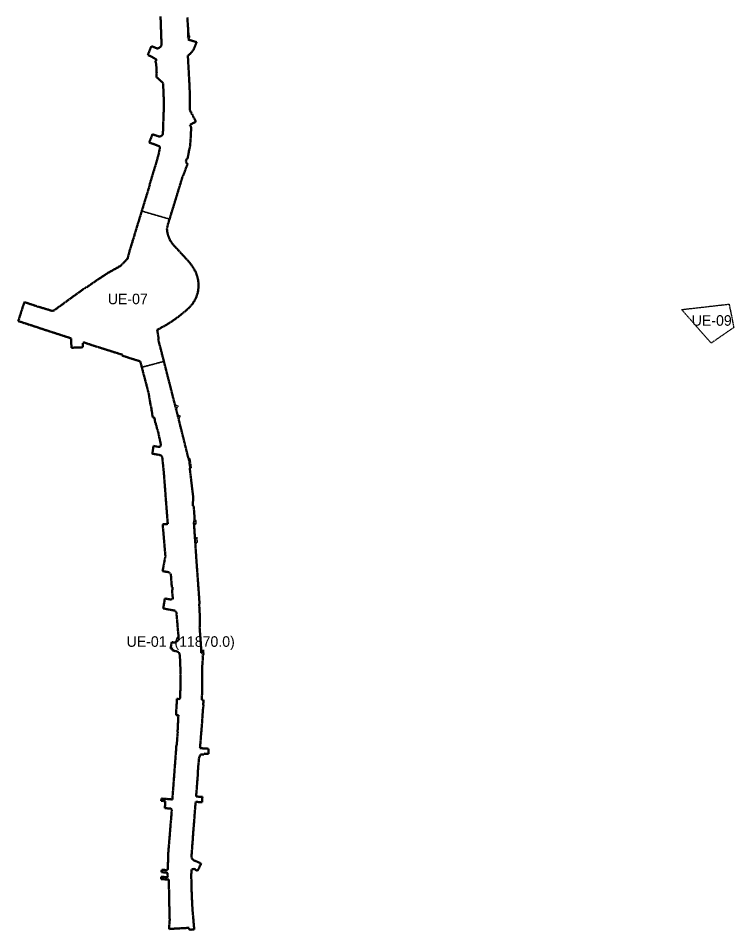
# Model space of a CAD drawing. Header units: metres. Extents: x 105146 to 106368, y 111783 to 118132.
# Drawn here: x 105146 to 106368, y 111783 to 113339 of the extents above; entities that cross this region are included whole.
import ezdxf
from ezdxf.enums import TextEntityAlignment as Align

# ---------------------------------------------------------------- set-up
doc = ezdxf.new("R2010")
doc.units = ezdxf.units.M
doc.linetypes.add('DASHED', pattern=[1.524, 1.27, -0.254])
for name, color, linetype, lineweight in [('00-BASE-LIMITE', 7, 'DASHED', 50), ('00-BASE-UE', 42, 'DASHED', 25), ('40-ROT-UE', 7, 'CONTINUOUS', 25)]:
    doc.layers.add(name, color=color, linetype=linetype, lineweight=lineweight)

msp = doc.modelspace()

# ---------------------------------------------------------------- linework, layer by layer
at = {"layer": '00-BASE-LIMITE'}
msp.add_lwpolyline([(105434.8, 113340.4), (105435, 113335.1), (105435.6, 113329.8), (105435.9, 113324.6), (105436.6, 113314.6), (105436.7, 113308.9), (105438.3, 113308.2), (105436.2, 113302.6), (105450.7, 113298.5), (105447, 113289.2), (105445.1, 113285.3), (105442.6, 113281.6), (105439.7, 113278.4), (105436.3, 113275.6), (105435.7, 113275.3), (105436, 113270.4), (105438.5, 113225.1), (105439.1, 113211), (105439.2, 113196.8), (105439, 113182.6), (105442, 113177.2), (105441.4, 113175.8), (105442.9, 113175.3), (105444.6, 113172.2), (105444.8, 113171.5), (105446.9, 113167.6), (105448.1, 113165.3), (105448.2, 113165.4), (105449.5, 113162.7), (105445.2, 113160.4), (105441.4, 113158.2), (105439.3, 113157), (105441.1, 113153.8), (105441.3, 113152.4), (105441.2, 113149), (105440.9, 113140.2), (105440.3, 113132.6), (105439.5, 113121.2), (105437.9, 113113.7), (105435.4, 113100.1), (105434.1, 113099.2), (105432.1, 113094.9), (105433.5, 113092.3), (105435.2, 113089.9), (105434, 113087), (105430.9, 113079.1), (105426.6, 113068.5), (105407.1, 113004.7), (105401.4, 112986.5), (105400, 112979.8), (105400.4, 112975.3), (105401.9, 112968.7), (105404.4, 112962.4), (105405.7, 112960), (105406.6, 112958.4), (105408.2, 112955.9), (105410.5, 112953), (105412, 112951.2), (105414.7, 112948.4), (105417.1, 112945.7), (105419.8, 112942.9), (105421.8, 112940.6), (105423.6, 112938.7), (105425.6, 112936.5), (105427.9, 112934), (105429.5, 112932.3), (105431.4, 112930.2), (105433.3, 112928.1), (105434.8, 112926.5), (105436.7, 112924.4), (105438.6, 112922.1), (105439.9, 112920.5), (105441.2, 112918.7), (105442.5, 112916.8), (105444, 112914.6), (105445.4, 112912.3), (105446.3, 112910.8), (105447.3, 112909.2), (105448.7, 112906.7), (105449.8, 112903.9), (105450.9, 112900.9), (105452, 112897.5), (105452.8, 112894.6), (105453.3, 112891.9), (105453.6, 112889.7), (105453.8, 112887.6), (105454, 112885.1), (105454, 112882.4), (105453.9, 112879.4), (105453.6, 112876.5), (105453.1, 112873.6), (105452.5, 112870.7), (105451.7, 112867.6), (105450.3, 112863.9), (105449.3, 112861.4), (105448.5, 112859.6), (105446.9, 112856.7), (105445.6, 112854.6), (105443.7, 112851.8), (105442, 112849.6), (105440.2, 112847.5), (105438.1, 112845.3), (105434.9, 112842.3), (105428.5, 112836.8), (105422, 112831.5), (105417.7, 112828.3), (105413.2, 112825), (105408.2, 112821.6), (105403.9, 112818.9), (105399.2, 112816), (105395.2, 112813.7), (105390.5, 112811.1), (105388.8, 112810.2), (105386.9, 112809.2), (105384.6, 112808.1), (105383.4, 112807.5), (105384, 112803.9), (105385.7, 112793.2), (105385.8, 112792.4), (105385.3, 112789.9), (105390, 112772.3), (105391.2, 112767.6), (105393.7, 112757.9), (105396, 112748.8), (105398.6, 112738.5), (105402, 112725.1), (105406.2, 112709), (105408.5, 112699.7), (105412.3, 112684.6), (105413.5, 112680), (105420.2, 112654), (105420.9, 112650.6), (105424.8, 112635.3), (105427.4, 112625.1), (105428.6, 112620), (105431.3, 112609.4), (105432.6, 112604), (105434.1, 112598.2), (105434.4, 112596.2), (105434.9, 112594.7), (105436.2, 112589.6), (105436.4, 112589.6), (105436.6, 112588.2), (105437.1, 112588.2), (105437.2, 112587.6), (105437.3, 112587.3), (105438.4, 112580.7), (105438.7, 112578.7), (105439.9, 112571.3), (105439.3, 112571.1), (105439.1, 112570.3), (105439.3, 112568.8), (105439.4, 112567.3), (105441.4, 112550.5), (105442.9, 112537.7), (105444.9, 112522.6), (105444.2, 112507), (105444.6, 112506.7), (105445.1, 112506.3), (105445.4, 112505.8), (105445.7, 112505.3), (105445.8, 112504.7), (105447.3, 112485.1), (105446.1, 112477.7), (105450.6, 112410.6), (105451, 112405.5), (105451.6, 112397.4), (105452.3, 112386.3), (105453.3, 112374.2), (105454, 112363.9), (105454.8, 112352.8), (105455.2, 112347.4), (105455.7, 112340.1), (105455.7, 112339.6), (105455, 112339.2), (105456.3, 112317.4), (105455.9, 112306.9), (105455.9, 112300.3), (105455.7, 112300.3), (105457, 112283.7), (105457.9, 112271.1), (105458.7, 112261.7), (105458.4, 112255.4), (105458.4, 112255.5), (105459, 112255.2), (105460.6, 112258.6), (105461.7, 112261.2), (105462.3, 112253.8), (105460.6, 112250.2), (105461.4, 112249.9), (105461.2, 112246.6), (105460.9, 112239.6), (105460.3, 112233.8), (105460.2, 112228.9), (105460, 112224.5), (105460.1, 112219.5), (105460.2, 112209), (105460.2, 112205.3), (105460.2, 112201.6), (105460, 112193.1), (105459.9, 112185), (105459.7, 112179.9), (105459.6, 112175.5), (105460.8, 112175.6), (105462.4, 112175.6), (105462, 112167.4), (105462, 112167.2), (105462.3, 112167.1), (105462, 112162.1), (105462, 112162), (105461.7, 112162.1), (105461.3, 112156.2), (105460.4, 112143.8), (105460.2, 112140.7), (105460, 112137.6), (105459.6, 112131.3), (105459.3, 112128.2), (105459.1, 112125.1), (105458.5, 112118.8), (105457.1, 112101.5), (105456.8, 112097.7), (105456.4, 112093.4), (105456.4, 112093.3), (105462.8, 112092.9), (105471.2, 112092.3), (105471.1, 112090.5), (105470.7, 112083.5), (105463, 112084), (105462.9, 112082.2), (105457.6, 112082.6), (105455.7, 112078.5), (105454.9, 112076.9), (105454.5, 112073.6), (105453.7, 112064.4), (105453, 112055.7), (105452.9, 112054.4), (105452.6, 112046.1), (105451.2, 112028.4), (105450.8, 112023.4), (105450, 112013.3), (105449.8, 112011.5), (105449.8, 112010.8), (105454.9, 112010.4), (105456.4, 112010.3), (105456.5, 112010.3), (105459.4, 112010.1), (105460.6, 112010.1), (105460.4, 112008.1), (105460.2, 112003.1), (105460, 112001), (105456, 112001.2), (105454.4, 112001.3), (105449.1, 112001.8), (105448.6, 111996.7), (105447.2, 111978.4), (105444.9, 111949.2), (105444.8, 111949.2), (105443.9, 111934.7), (105443.6, 111930.8), (105443.5, 111929.2), (105443.3, 111927.3), (105443.1, 111923.4), (105442.9, 111921), (105442.7, 111919.2), (105442.6, 111918), (105442.4, 111914.8), (105441.9, 111908.3), (105442, 111906.9), (105442.6, 111905.1), (105444.1, 111903.2), (105445.3, 111902.4), (105451.8, 111899.4), (105452, 111899.2), (105458.1, 111896.3), (105458.3, 111896.2), (105454.1, 111887.6), (105452.4, 111884), (105449.9, 111885.3), (105447.2, 111886.6), (105446, 111887.1), (105444.6, 111886.9), (105443.4, 111886.6), (105441.7, 111885.8), (105441.7, 111880.8), (105441.6, 111876), (105441.7, 111867.2), (105441.7, 111862.2), (105442.4, 111843.5), (105442.3, 111843.5), (105442.5, 111840.7), (105442.6, 111837.8), (105443.1, 111829.6), (105443.2, 111826.7), (105443.6, 111819.6), (105444.3, 111810), (105445.2, 111801), (105445.5, 111796.4), (105445.6, 111795.4), (105446, 111791.4), (105446.6, 111783.9), (105446.6, 111783.8), (105438.3, 111783.4), (105438.1, 111786.7), (105413.2, 111785.3), (105403.7, 111784.6), (105403.7, 111784.9), (105404.1, 111790.7), (105404.6, 111798.5), (105404.9, 111801.6), (105404.9, 111802.1), (105404.6, 111802.1), (105404.3, 111811.1), (105404.1, 111824.2), (105404, 111828.8), (105403.8, 111837.2), (105403.6, 111850.3), (105403.4, 111856.7), (105403.3, 111860.2), (105403.2, 111863.7), (105403.1, 111868.9), (105390.1, 111869.9), (105390.2, 111872.3), (105390.3, 111873.8), (105399.8, 111873.1), (105400.8, 111873.5), (105401.3, 111874.2), (105401.2, 111880.2), (105400.7, 111880.8), (105390.8, 111881.7), (105391.1, 111885.6), (105394.5, 111885.5), (105398.2, 111885.2), (105401, 111885.8), (105401.6, 111886.7), (105401.8, 111894.8), (105401.9, 111903), (105402.3, 111911.1), (105402.4, 111915.1), (105402.7, 111919.3), (105403.6, 111930), (105404.5, 111940.7), (105405.3, 111951.2), (105405.8, 111956.5), (105406, 111959.2), (105406.6, 111966.3), (105407.9, 111981.4), (105408, 111984.8), (105408.3, 111987.9), (105408, 111989.2), (105407.3, 111989.8), (105406.7, 111990.2), (105403.1, 111990.4), (105398.5, 111990.8), (105396.4, 111990.9), (105397.4, 112002.9), (105390.3, 112003.4), (105390.7, 112007.3), (105404.6, 112006.2), (105409.3, 112005.8), (105415.7, 112090.9), (105415.8, 112093.2), (105415.7, 112093.3), (105416.2, 112099), (105416.8, 112098.9), (105416.8, 112099.3), (105418, 112114.8), (105418.5, 112120.9), (105418, 112121.3), (105417.8, 112121.3), (105418.1, 112124.6), (105418.8, 112124.6), (105418.8, 112124.9), (105418.3, 112125), (105419.6, 112149.6), (105415.5, 112149.8), (105415.6, 112152.8), (105417, 112174.6), (105417.1, 112176.1), (105417.2, 112177.6), (105420.1, 112177.2), (105421.2, 112177.5), (105422, 112178.2), (105422.6, 112179.4), (105422.8, 112186.3), (105423.1, 112203.4), (105423.2, 112217.9), (105423.5, 112218.6), (105423.4, 112219.3), (105423, 112219.8), (105422.9, 112230.4), (105422.9, 112231.6), (105422.7, 112237.2), (105422.7, 112237.7), (105422.4, 112244.9), (105422.4, 112245.2), (105422.3, 112246.7), (105421.9, 112252.2), (105421.4, 112254.1), (105420.9, 112255.4), (105419.5, 112257.3), (105418.1, 112258.2), (105417.3, 112258.4), (105410, 112259.9), (105409.4, 112260), (105409.9, 112263), (105406.3, 112263.7), (105407.7, 112271.2), (105408.2, 112274.2), (105411.3, 112273.8), (105413.1, 112273.5), (105413.6, 112273.4), (105414.5, 112274.1), (105414.5, 112274.1), (105416.3, 112275.3), (105416.3, 112275.3), (105420.2, 112278), (105420, 112280.7), (105418.8, 112295.1), (105417.2, 112313.8), (105416.8, 112319), (105416.7, 112320), (105416.5, 112320), (105416.4, 112321.3), (105416.5, 112321.3), (105416.7, 112322.1), (105416.4, 112324.2), (105415.4, 112326.1), (105413.8, 112327.7), (105413.9, 112327.9), (105412.4, 112328.2), (105412.5, 112328.5), (105411.1, 112328.8), (105411, 112328.4), (105393.7, 112331.9), (105394.2, 112334.8), (105395.9, 112345), (105396.4, 112348.8), (105406.3, 112347), (105410.1, 112348), (105408.8, 112363.5), (105409.7, 112363.6), (105409.3, 112368), (105408.4, 112368), (105408.3, 112369.6), (105406.7, 112390.1), (105403.6, 112393.5), (105392.7, 112395.5), (105395.3, 112409.1), (105397.3, 112420.3), (105397.4, 112420.7), (105397.4, 112421.1), (105392.8, 112475.3), (105401.4, 112476), (105396.5, 112540.4), (105395.7, 112550.3), (105395.4, 112555.3), (105394.7, 112563.5), (105394.1, 112570.1), (105393.3, 112578), (105392.6, 112584.8), (105392.1, 112589.2), (105391.9, 112590), (105391.7, 112590.7), (105391.3, 112591.4), (105390.8, 112592), (105390.2, 112592.6), (105389.5, 112593), (105388.8, 112593.3), (105388.1, 112593.5), (105378.8, 112595.3), (105374.9, 112596), (105376.8, 112606.4), (105377.3, 112609.1), (105387.1, 112607.4), (105388.5, 112608), (105389.4, 112609.7), (105389.6, 112611), (105389.4, 112612.3), (105387.6, 112621.1), (105384, 112637.8), (105383.3, 112637.8), (105382.6, 112640.6), (105382, 112643.3), (105381.3, 112646), (105380.7, 112648.7), (105380.2, 112648.8), (105379, 112654.2), (105379.4, 112654.2), (105378.7, 112657.3), (105378.3, 112657.5), (105375.7, 112658.2), (105373.1, 112675.3), (105372.8, 112677.4), (105372.3, 112677.6), (105368.8, 112699.3), (105354.5, 112753.4), (105337.9, 112758.7), (105323.8, 112763.3), (105324.2, 112764.6), (105313.5, 112768.2), (105312.7, 112768.4), (105312.3, 112768.5), (105310.9, 112768.9), (105306, 112770.4), (105305.8, 112770.5), (105293.4, 112774.4), (105289.7, 112775.6), (105288, 112776.2), (105287, 112776.5), (105286.7, 112776.6), (105281.5, 112778.2), (105277.4, 112779.4), (105267.7, 112782.6), (105258.1, 112785.8), (105256.5, 112784.4), (105256.6, 112777.5), (105237, 112776.7), (105236.5, 112792.7), (105226.5, 112796), (105210.9, 112801.1), (105202.9, 112803.7), (105179.7, 112811.2), (105176.7, 112812.3), (105146.2, 112822.2), (105156.7, 112854.6), (105179.2, 112847.2), (105180.8, 112846.7), (105194.7, 112842.5), (105197, 112841.8), (105203.6, 112839.7), (105207.2, 112840.4), (105219.9, 112849.6), (105239, 112863.5), (105253.6, 112874), (105261.5, 112879.7), (105261.9, 112879.2), (105279.5, 112891.4), (105293.5, 112900.6), (105299.4, 112904.4), (105308.2, 112909.4), (105320.8, 112916.4), (105332.8, 112928.7), (105336.1, 112941.2), (105336.4, 112942.2), (105339.7, 112953.1), (105343.6, 112965.6), (105345.4, 112971.6), (105347.5, 112978.7), (105350.6, 112988.6), (105353, 112996.5), (105354.9, 113002.8), (105356.5, 113008.1), (105357.8, 113012.1), (105358.4, 113014.3), (105362.2, 113026.7), (105367.3, 113043.3), (105369.8, 113051.4), (105370.8, 113054.6), (105370.2, 113054.8), (105371.7, 113059.4), (105376.8, 113076), (105381.7, 113092.1), (105385.7, 113106.4), (105387, 113112.5), (105387.5, 113114.5), (105388.1, 113117.8), (105388.1, 113119), (105387.5, 113120), (105386.5, 113121), (105370, 113126.9), (105375.2, 113141.2), (105385.2, 113137.7), (105386.2, 113137.4), (105387.2, 113137.3), (105388.2, 113137.4), (105389.2, 113137.7), (105390.1, 113138.1), (105391, 113138.7), (105391.7, 113139.4), (105392.3, 113140.2), (105392.8, 113141.1), (105393.1, 113142.1), (105393.2, 113143.1), (105393.3, 113145.6), (105393.4, 113147.6), (105393.5, 113151.6), (105394.5, 113180.5), (105394.8, 113183.5), (105394.5, 113203.5), (105394.1, 113213), (105393.5, 113228.5), (105382.9, 113238.2), (105382.8, 113238.2), (105382.4, 113238.2), (105382.4, 113238.3), (105382.5, 113245.2), (105382.5, 113245.3), (105382.5, 113245.6), (105382.1, 113252.2), (105381.9, 113257.5), (105381.7, 113260.4), (105381.7, 113260.9), (105381.3, 113262.7), (105380.3, 113265.3), (105380.3, 113265.3), (105382.3, 113268.3), (105380.8, 113269.3), (105373.3, 113273.9), (105367.3, 113276.6), (105373.7, 113291.2), (105382.2, 113287.8), (105383.1, 113287.7), (105384, 113287.7), (105384.9, 113287.8), (105385.7, 113288), (105388.3, 113289.6), (105389, 113290.2), (105389.6, 113291), (105390.1, 113291.8), (105390.5, 113292.7), (105390.8, 113293.6), (105390.9, 113294.6), (105390.6, 113300), (105390.3, 113307.8), (105390.2, 113311), (105389.4, 113334.4), (105389.3, 113336.8), (105389.1, 113342.3)], dxfattribs=at)
at = {"layer": '00-BASE-UE'}
msp.add_lwpolyline([(105434.8, 113340.4), (105435, 113335.1), (105435.1, 113329.6), (105435.1, 113321.3), (105435.2, 113312.1), (105435.3, 113306.1), (105436.4, 113309), (105438.3, 113308.2), (105436.2, 113302.6), (105450.7, 113298.5), (105447, 113289.2), (105445.1, 113285.3), (105442.6, 113281.6), (105439.7, 113278.4), (105436.3, 113275.6), (105435.7, 113275.3), (105436, 113270.4), (105436.3, 113264.9), (105436.6, 113258.8), (105438.5, 113225.1), (105439.1, 113211), (105439.2, 113196.8), (105439, 113182.6), (105442, 113177.2), (105441.4, 113175.8), (105442.9, 113175.3), (105444.6, 113172.2), (105444.8, 113171.5), (105446.9, 113167.6), (105448.1, 113165.3), (105448.2, 113165.4), (105449.5, 113162.7), (105445.2, 113160.4), (105441.4, 113158.2), (105439.3, 113157), (105441.1, 113153.8), (105441.3, 113152.4), (105441.2, 113149), (105440.9, 113140.2), (105440.3, 113132.6), (105439.5, 113121.2), (105437.9, 113113.7), (105435.4, 113100.1), (105434.1, 113099.2), (105432.1, 113094.9), (105433.5, 113092.3), (105435.2, 113089.9), (105434, 113087), (105430.9, 113079.1), (105426.6, 113068.5), (105408.1, 113007.8), (105404.4, 112996.3), (105357.1, 113010), (105357.8, 113012.1), (105358.4, 113014.3), (105362.2, 113026.7), (105367.3, 113043.3), (105369.8, 113051.4), (105370.8, 113054.6), (105370.2, 113054.8), (105371.7, 113059.4), (105376.8, 113076), (105381.7, 113092.1), (105385.7, 113106.4), (105387, 113112.5), (105387.5, 113114.5), (105388.1, 113117.8), (105388.1, 113119), (105387.5, 113120), (105386.5, 113121), (105370, 113126.9), (105375.2, 113141.2), (105385.2, 113137.7), (105386.2, 113137.4), (105387.2, 113137.3), (105388.2, 113137.4), (105389.2, 113137.7), (105390.1, 113138.1), (105391, 113138.7), (105391.7, 113139.4), (105392.3, 113140.2), (105392.8, 113141.1), (105393.1, 113142.1), (105393.2, 113143.1), (105393.3, 113145.6), (105393.4, 113147.6), (105393.5, 113151.6), (105394.5, 113180.5), (105394.8, 113183.5), (105394.5, 113203.5), (105394.1, 113213), (105393.5, 113228.5), (105382.9, 113238.2), (105382.8, 113238.2), (105382.4, 113238.2), (105382.4, 113238.3), (105382.5, 113245.2), (105382.5, 113245.3), (105382.5, 113245.6), (105382.1, 113252.2), (105381.9, 113257.5), (105381.7, 113260.4), (105381.7, 113260.9), (105381.3, 113262.7), (105380.3, 113265.3), (105380.3, 113265.3), (105382.3, 113268.3), (105380.8, 113269.3), (105373.3, 113273.9), (105367.3, 113276.6), (105373.7, 113291.2), (105382.2, 113287.8), (105383.1, 113287.7), (105384, 113287.7), (105384.9, 113287.8), (105385.7, 113288), (105388.3, 113289.6), (105389, 113290.2), (105389.6, 113291), (105390.1, 113291.8), (105390.5, 113292.7), (105390.8, 113293.6), (105390.9, 113294.6), (105390.6, 113300), (105390.3, 113307.8), (105390.2, 113311), (105389.4, 113334.4), (105389.3, 113336.8), (105389.1, 113342.3)], dxfattribs=at)
for points in [[(105404.4, 112996.3), (105404.4, 112996.3), (105401.4, 112986.5), (105400, 112979.8), (105400.4, 112975.3), (105401.9, 112968.7), (105404.4, 112962.4), (105405.7, 112960), (105406.6, 112958.4), (105408.2, 112955.9), (105410.5, 112953), (105412, 112951.2), (105414.7, 112948.4), (105417.1, 112945.7), (105419.8, 112942.9), (105421.8, 112940.6), (105423.6, 112938.7), (105425.6, 112936.5), (105427.9, 112934), (105429.5, 112932.3), (105431.4, 112930.2), (105433.3, 112928.1), (105434.8, 112926.5), (105436.7, 112924.4), (105438.6, 112922.1), (105439.9, 112920.5), (105441.2, 112918.7), (105442.5, 112916.8), (105444, 112914.6), (105445.4, 112912.3), (105446.3, 112910.8), (105447.3, 112909.2), (105448.7, 112906.7), (105449.8, 112903.9), (105450.9, 112900.9), (105452, 112897.5), (105452.8, 112894.6), (105453.3, 112891.9), (105453.6, 112889.7), (105453.8, 112887.6), (105454, 112885.1), (105454, 112882.4), (105453.9, 112879.4), (105453.6, 112876.5), (105453.1, 112873.6), (105452.5, 112870.7), (105451.7, 112867.6), (105450.3, 112863.9), (105449.3, 112861.4), (105448.5, 112859.6), (105446.9, 112856.7), (105445.6, 112854.6), (105443.7, 112851.8), (105442, 112849.6), (105440.2, 112847.5), (105438.1, 112845.3), (105434.9, 112842.3), (105428.5, 112836.8), (105422, 112831.5), (105417.7, 112828.3), (105413.2, 112825), (105408.2, 112821.6), (105403.9, 112818.9), (105399.2, 112816), (105395.2, 112813.7), (105390.5, 112811.1), (105388.8, 112810.2), (105386.9, 112809.2), (105384.6, 112808.1), (105383.4, 112807.5), (105384, 112803.9), (105385.7, 112793.2), (105385.8, 112792.4), (105385.3, 112789.9), (105390, 112772.3), (105391.2, 112767.6), (105393.7, 112757.9), (105394.8, 112753.4), (105357.1, 112743.4), (105354.5, 112753.4), (105337.9, 112758.7), (105323.8, 112763.3), (105324.2, 112764.6), (105313.5, 112768.2), (105312.7, 112768.4), (105312.3, 112768.5), (105310.9, 112768.9), (105306, 112770.4), (105305.8, 112770.5), (105293.4, 112774.4), (105289.7, 112775.6), (105288, 112776.2), (105287, 112776.5), (105286.7, 112776.6), (105281.5, 112778.2), (105277.4, 112779.4), (105267.7, 112782.6), (105258.1, 112785.8), (105256.5, 112784.4), (105256.6, 112777.5), (105237, 112776.7), (105236.5, 112792.7), (105226.5, 112796), (105210.9, 112801.1), (105202.9, 112803.7), (105179.7, 112811.2), (105176.7, 112812.3), (105146.2, 112822.2), (105156.7, 112854.6), (105179.2, 112847.2), (105180.8, 112846.7), (105194.7, 112842.5), (105197, 112841.8), (105203.6, 112839.7), (105207.2, 112840.4), (105219.9, 112849.6), (105239, 112863.5), (105253.6, 112874), (105261.5, 112879.7), (105261.9, 112879.2), (105279.5, 112891.4), (105293.5, 112900.6), (105299.4, 112904.4), (105308.2, 112909.4), (105320.8, 112916.4), (105332.8, 112928.7), (105336.1, 112941.2), (105336.4, 112942.2), (105339.7, 112953.1), (105343.6, 112965.6), (105345.4, 112971.6), (105347.5, 112978.7), (105350.6, 112988.6), (105353, 112996.5), (105354.9, 113002.8), (105357.1, 113010), (105404.4, 112996.3)], [(106367.6, 112811.3), (106329.1, 112784.7), (106278.6, 112841.9), (106359.7, 112851.2), (106367.6, 112811.3)], [(105396, 112748.8), (105398.6, 112738.5), (105402, 112725.1), (105406.2, 112709), (105408.5, 112699.7), (105412.3, 112684.6), (105413.5, 112680), (105414.4, 112679.6), (105419.1, 112676.9), (105416.3, 112672.2), (105415.4, 112672.7), (105418.2, 112662.1), (105422.5, 112660.6), (105420.2, 112654), (105420.9, 112650.6), (105424.8, 112635.3), (105427.4, 112625.1), (105428.6, 112620), (105431.3, 112609.4), (105432.6, 112604), (105434.1, 112598.2), (105434.4, 112596.2), (105434.9, 112594.7), (105436.2, 112589.6), (105436.4, 112589.6), (105436.6, 112588.2), (105437.1, 112588.2), (105437.2, 112587.6), (105437.9, 112587.7), (105439, 112587.8), (105440.1, 112581), (105438.4, 112580.7), (105438.7, 112578.7), (105440.4, 112579), (105441.5, 112571.5), (105440.1, 112571.3), (105439.9, 112571.3), (105439.3, 112571.1), (105439.1, 112570.3), (105439.3, 112568.8), (105439.4, 112567.3), (105441.4, 112550.5), (105442.9, 112537.7), (105444.9, 112522.6), (105444.2, 112507), (105444.6, 112506.7), (105445.1, 112506.3), (105445.4, 112505.8), (105445.7, 112505.3), (105445.8, 112504.7), (105447.3, 112485.1), (105447.2, 112484.5), (105449, 112482.8), (105449.5, 112475.3), (105446.1, 112477.7), (105448, 112450.1), (105450.9, 112453.7), (105451.6, 112444.6), (105448.6, 112441.4), (105450.6, 112410.6), (105451, 112405.5), (105451.6, 112397.4), (105452.3, 112386.3), (105453.3, 112374.2), (105454, 112363.9), (105454.8, 112352.8), (105455.2, 112347.4), (105455.7, 112340.1), (105455.7, 112339.6), (105455, 112339.2), (105456.3, 112317.4), (105455.9, 112306.9), (105455.9, 112300.3), (105455.7, 112300.3), (105457, 112283.7), (105457.9, 112271.1), (105458.7, 112261.7), (105458.4, 112255.4), (105458.4, 112255.5), (105459, 112255.2), (105460.6, 112258.6), (105461.7, 112261.2), (105462.3, 112253.8), (105460.6, 112250.2), (105461.4, 112249.9), (105461.2, 112246.6), (105460.9, 112239.6), (105460.3, 112233.8), (105460.2, 112228.9), (105460, 112224.5), (105460.1, 112219.5), (105460.2, 112209), (105460.2, 112205.3), (105460.2, 112201.6), (105460, 112193.1), (105459.9, 112185), (105459.7, 112179.9), (105459.6, 112175.5), (105460.8, 112175.6), (105462.4, 112175.6), (105462, 112167.4), (105462, 112167.2), (105462.3, 112167.1), (105462, 112162.1), (105462, 112162), (105461.7, 112162.1), (105461.3, 112156.2), (105460.4, 112143.8), (105460.2, 112140.7), (105460, 112137.6), (105459.6, 112131.3), (105459.3, 112128.2), (105459.1, 112125.1), (105458.5, 112118.8), (105457.1, 112101.5), (105456.8, 112097.7), (105456.4, 112093.4), (105456.4, 112093.3), (105462.8, 112092.9), (105471.2, 112092.3), (105471.1, 112090.5), (105470.7, 112083.5), (105463, 112084), (105462.9, 112082.2), (105457.6, 112082.6), (105455.7, 112078.5), (105454.9, 112076.9), (105454.5, 112073.6), (105453.7, 112064.4), (105453, 112055.7), (105452.9, 112054.4), (105452.6, 112046.1), (105451.2, 112028.4), (105450.8, 112023.4), (105450, 112013.3), (105449.8, 112011.5), (105449.8, 112010.8), (105454.9, 112010.4), (105456.4, 112010.3), (105456.5, 112010.3), (105459.4, 112010.1), (105460.6, 112010.1), (105460.4, 112008.1), (105460.2, 112003.1), (105460, 112001), (105456, 112001.2), (105454.4, 112001.3), (105449.1, 112001.8), (105448.6, 111996.7), (105447.2, 111978.4), (105444.9, 111949.2), (105444.8, 111949.2), (105443.9, 111934.7), (105443.6, 111930.8), (105443.5, 111929.2), (105443.3, 111927.3), (105443.1, 111923.4), (105442.9, 111921), (105442.7, 111919.2), (105442.6, 111918), (105442.4, 111914.8), (105441.9, 111908.3), (105442, 111906.9), (105442.6, 111905.1), (105444.1, 111903.2), (105445.3, 111902.4), (105451.8, 111899.4), (105452, 111899.2), (105458.1, 111896.3), (105458.3, 111896.2), (105454.1, 111887.6), (105452.4, 111884), (105449.9, 111885.3), (105447.2, 111886.6), (105446, 111887.1), (105444.6, 111886.9), (105443.4, 111886.6), (105441.7, 111885.8), (105441.7, 111880.8), (105441.6, 111876), (105441.7, 111867.2), (105441.7, 111862.2), (105442.4, 111843.5), (105442.3, 111843.5), (105442.5, 111840.7), (105442.6, 111837.8), (105443.1, 111829.6), (105443.2, 111826.7), (105443.6, 111819.6), (105444.3, 111810), (105445.2, 111801), (105445.5, 111796.4), (105445.6, 111795.4), (105446, 111791.4), (105446.6, 111783.9), (105446.6, 111783.8), (105438.3, 111783.4), (105438.1, 111786.7), (105403.7, 111784.6), (105403.7, 111784.9), (105404.1, 111790.7), (105404.6, 111798.5), (105404.9, 111801.6), (105404.9, 111802.1), (105404.6, 111802.1), (105404.3, 111811.1), (105404.1, 111824.2), (105404, 111828.8), (105403.8, 111837.2), (105403.6, 111850.3), (105403.4, 111856.7), (105403.3, 111860.2), (105403.2, 111863.7), (105403.1, 111868.9), (105390.1, 111869.9), (105390.2, 111872.3), (105390.3, 111873.8), (105399.8, 111873.1), (105400.8, 111873.5), (105401.3, 111874.2), (105401.2, 111880.2), (105400.7, 111880.8), (105390.8, 111881.7), (105391.1, 111885.6), (105394.5, 111885.5), (105398.2, 111885.2), (105401, 111885.8), (105401.6, 111886.7), (105401.8, 111894.8), (105401.9, 111903), (105402.3, 111911.1), (105402.4, 111915.1), (105402.7, 111919.3), (105403.6, 111930), (105404.5, 111940.7), (105405.3, 111951.2), (105405.8, 111956.5), (105406, 111959.2), (105406.6, 111966.3), (105407.9, 111981.4), (105408, 111984.8), (105408.3, 111987.9), (105408, 111989.2), (105407.3, 111989.8), (105406.7, 111990.2), (105403.1, 111990.4), (105398.5, 111990.8), (105396.4, 111990.9), (105397.4, 112002.9), (105390.3, 112003.4), (105390.7, 112007.3), (105404.6, 112006.2), (105409.3, 112005.8), (105415.7, 112090.9), (105415.8, 112093.2), (105415.7, 112093.3), (105416.2, 112099), (105416.8, 112098.9), (105416.8, 112099.3), (105418, 112114.8), (105418.5, 112120.9), (105418, 112121.3), (105417.8, 112121.3), (105418.1, 112124.6), (105418.8, 112124.6), (105418.8, 112124.9), (105418.3, 112125), (105419.6, 112149.6), (105415.5, 112149.8), (105415.6, 112152.8), (105417, 112174.6), (105417.1, 112176.1), (105417.2, 112177.6), (105420.1, 112177.2), (105421.2, 112177.5), (105422, 112178.2), (105422.6, 112179.4), (105422.8, 112186.3), (105423.1, 112203.4), (105423.2, 112217.9), (105423.5, 112218.6), (105423.4, 112219.3), (105423, 112219.8), (105422.9, 112230.4), (105422.9, 112231.6), (105422.7, 112237.2), (105422.7, 112237.7), (105422.4, 112244.9), (105422.4, 112245.2), (105422.3, 112246.7), (105421.9, 112252.2), (105421.4, 112254.1), (105420.9, 112255.4), (105419.5, 112257.3), (105418.1, 112258.2), (105417.3, 112258.4), (105410, 112259.9), (105409.4, 112260), (105409.9, 112263), (105406.3, 112263.7), (105407.7, 112271.2), (105408.2, 112274.2), (105411.3, 112273.8), (105413.1, 112273.5), (105413.6, 112273.4), (105414.5, 112274.1), (105414.5, 112274.1), (105416.3, 112275.3), (105416.3, 112275.3), (105420.2, 112278), (105420, 112280.7), (105418.8, 112295.1), (105417.2, 112313.8), (105416.8, 112319), (105416.7, 112320), (105416.5, 112320), (105416.4, 112321.3), (105416.5, 112321.3), (105416.7, 112322.1), (105416.4, 112324.2), (105415.4, 112326.1), (105413.8, 112327.7), (105413.9, 112327.9), (105412.4, 112328.2), (105412.5, 112328.5), (105411.1, 112328.8), (105411, 112328.4), (105393.7, 112331.9), (105394.2, 112334.8), (105395.9, 112345), (105396.4, 112348.8), (105406.3, 112347), (105410.1, 112348), (105408.8, 112363.5), (105409.7, 112363.6), (105409.3, 112368), (105408.4, 112368), (105408.3, 112369.6), (105406.7, 112390.1), (105403.6, 112393.5), (105392.7, 112395.5), (105395.3, 112409.1), (105397.3, 112420.3), (105397.4, 112420.7), (105397.4, 112421.1), (105392.8, 112475.3), (105401.4, 112476), (105400.5, 112486.9), (105396.5, 112540.4), (105395.7, 112550.3), (105395.4, 112555.3), (105394.7, 112563.5), (105394.1, 112570.1), (105393.3, 112578), (105392.6, 112584.8), (105392.1, 112589.2), (105391.9, 112590), (105391.7, 112590.7), (105391.3, 112591.4), (105390.8, 112592), (105390.2, 112592.6), (105389.5, 112593), (105388.8, 112593.3), (105388.1, 112593.5), (105378.8, 112595.3), (105374.9, 112596), (105376.8, 112606.4), (105377.3, 112609.1), (105387.1, 112607.4), (105388.5, 112608), (105389.4, 112609.7), (105389.6, 112611), (105389.4, 112612.3), (105387.6, 112621.1), (105384, 112637.8), (105383.3, 112637.8), (105382.6, 112640.6), (105382, 112643.3), (105381.3, 112646), (105380.7, 112648.7), (105380.2, 112648.8), (105379, 112654.2), (105379.4, 112654.2), (105378.7, 112657.3), (105378.3, 112657.5), (105375.7, 112658.2), (105373.1, 112675.3), (105372.8, 112677.4), (105372.3, 112677.6), (105368.8, 112699.3), (105357.1, 112743.4), (105394.8, 112753.4), (105396, 112748.8)]]:
    msp.add_lwpolyline(points, close=True, dxfattribs=at)

# ---------------------------------------------------------------- texts
at = {"layer": '40-ROT-UE'}
for s, p in [('UE-07', (105333.2, 112860)), ('UE-09', (106330, 112823.3)), ('UE-01  (11870.0)', (105423.5, 112275.3))]:
    msp.add_text(s, height=18, dxfattribs=at).set_placement(p, align=Align.MIDDLE_CENTER)

doc.saveas('drawing.dxf')
